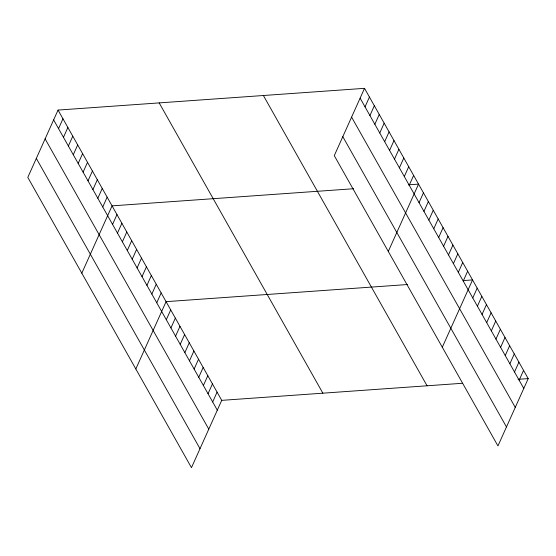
<?xml version="1.0" encoding="UTF-8"?>
<svg xmlns="http://www.w3.org/2000/svg" width="556" height="556" viewBox="0 0 556 556"><rect width="100%" height="100%" fill="white"/><g stroke="black" fill="none" stroke-linecap="round" stroke-linejoin="round"><path stroke-width="0.83" d="M58.053 110.074L27.8 177.385L191.472 467.665L221.719 400.355L58.053 110.074L364.527 88.334L528.2 378.615L497.947 445.926L334.281 155.645L364.527 88.334M58.547 128.603L62.96 118.782M63.46 137.311L67.874 127.491M68.367 146.019L72.78 136.199M73.281 154.728L77.694 144.907M78.188 163.436L82.601 153.616M83.101 172.145L87.514 162.324M88.008 180.853L92.421 171.033M92.921 189.561L97.335 179.741M97.828 198.27L102.241 188.449M102.742 206.978L107.155 197.158M81.808 273.177L112.062 205.866L353.644 188.727M112.562 224.395L116.975 214.574M117.469 233.103L121.882 223.283M122.383 241.811L126.796 231.991M127.289 250.52L131.702 240.699M132.203 259.228L136.616 249.408M137.11 267.936L141.523 258.116M142.023 276.645L146.436 266.824M146.93 285.353L151.343 275.533M151.844 294.061L156.257 284.241M156.75 302.77L161.164 292.949M135.824 368.975L166.077 301.658L407.652 284.519M166.3 319.707L170.713 309.88M170.935 327.929L175.349 318.108M175.571 336.151L179.984 326.33M180.207 344.379L184.627 334.559M184.849 352.601L189.262 342.781M189.485 360.83L193.898 351.01M194.12 369.052L198.534 359.232M198.756 377.274L203.176 367.453M203.399 385.503L207.812 375.682M208.034 393.724L212.448 383.904M212.67 401.953L217.083 392.133M365.028 106.863L369.441 97.043M369.935 115.572L374.348 105.751M374.848 124.28L379.262 114.46M379.755 132.988L384.168 123.168M384.669 141.697L389.082 131.876M389.575 150.405L393.989 140.585M394.489 159.113L398.902 149.293M399.396 167.822L403.809 158.001M404.309 176.53L408.723 166.71M409.216 185.238L413.629 175.418M388.29 251.437L418.543 184.126L408.431 184.842M419.036 202.655L423.45 192.835M423.95 211.363L428.363 201.543M428.857 220.072L433.27 210.251M433.77 228.78L438.184 218.96M438.677 237.488L443.09 227.668M443.591 246.197L448.004 236.376M448.497 254.905L452.911 245.085M453.411 263.613L457.824 253.793M458.318 272.322L462.731 262.501M463.231 281.03L467.645 271.21M442.298 347.229L472.551 279.918L463.28 280.578M472.774 297.96L477.187 288.14M477.416 306.189L481.83 296.369M482.052 314.411L486.465 304.591M486.688 322.64L491.101 312.82M491.323 330.862L495.737 321.041M495.959 339.084L500.379 329.263M500.602 347.312L505.015 337.492M505.237 355.534L509.65 345.714M509.873 363.763L514.286 353.943M514.508 371.985L518.929 362.164M519.151 380.207L523.564 370.386M221.719 400.355L462.46 383.279M518.088 379.331L528.2 378.615M360.114 98.155L523.787 388.435M351.587 117.128L515.259 407.409M342.802 136.672L506.474 426.952M263.391 95.507L427.064 385.788M159.19 102.902L322.862 393.182M53.64 119.894L217.306 410.175M45.112 138.868L208.785 429.149M36.328 158.411L200 448.692"/></g></svg>
